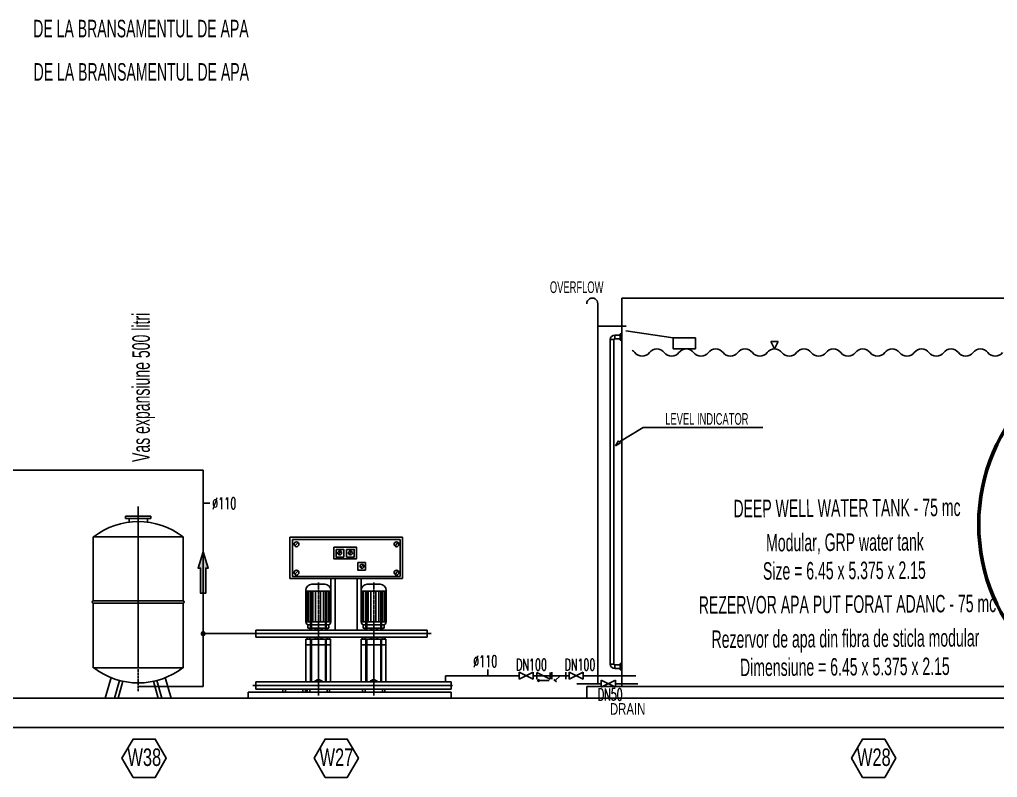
# Model space of a CAD drawing. Header units: inches. Extents: x -213476 to 33124, y -97366 to -68351.
# Drawn here: x -37534 to -30832, y -94996 to -89805 of the extents above; entities that cross this region are included whole.
import ezdxf
from ezdxf.enums import TextEntityAlignment as Align

# ---------------------------------------------------------------- set-up
doc = ezdxf.new("R2010")
doc.units = ezdxf.units.IN
doc.header["$MEASUREMENT"] = 0
doc.set_wipeout_variables(frame=1)
doc.linetypes.add('CENTER2', pattern=[28.575, 19.05, -3.175, 3.175, -3.175])
for name, color, linetype in [('duvar', 3, 'Continuous'), ('ok', 7, 'Continuous'), ('T-ISICİHAZ', 8, 'Continuous'), ('T-NOT', 7, 'Continuous'), ('t-soguk', 161, 'Continuous'), ('t-temiz çap', 7, 'Continuous'), ('T-TOPLAM-ISITMA', 6, 'Continuous'), ('t-vana', 7, 'Continuous')]:
    doc.layers.add(name, color=color, linetype=linetype)
doc.layers.add('t-çap', color=2, linetype='Continuous', true_color=0xffff00)
doc.styles.add('ARIAL', font='wturkce.shx')
doc.styles.add('not', font='WTURKCE.SHX', dxfattribs={"width": 0.6, "height": 10})
doc.styles.get("Standard").update_dxf_attribs({"font": 'arial.ttf'})
doc.styles.add('t-sihsemacap', font='txt.shx', dxfattribs={"width": 0.6, "height": 10})

# ---------------------------------------------------------------- blocks, each defined once
blk = doc.blocks.new('t-vana')
at = {"color": 7}
blk.add_wipeout([(6.02, 12.04), (0, 12.04), (6.02, 0), (0, 0), (6.02, 12.04), (0, 12.04)], dxfattribs=at).dxf.layer = 'T-ISICİHAZ'
at = {"layer": 't-vana'}
for p, q in [((6.02, 12.04), (0, 12.04)), ((0, 12.04), (6.02, 0)), ((0, 0), (6.02, 12.04)), ((6.02, 0), (0, 0))]:
    blk.add_line(p, q, dxfattribs=at)
blk = doc.blocks.new('A$C12F96355')
at = {"layer": 'ok', "ltscale": 100}
blk.add_hatch(color=256, dxfattribs=at).paths.add_polyline_path([(-16.44, 1), (-16.44, -1), (-6.42, -1), (-6.42, -2.01), (0, 0), (-6.42, 2.01), (-6.42, 1)])
blk.add_lwpolyline([(-6.42, -1), (-16.44, -1), (-16.44, 1), (-6.42, 1), (-6.42, 2.01), (0, 0), (-6.42, -2.01), (-6.42, -1), (-16.44, -1)], dxfattribs=at)

msp = doc.modelspace()

# ---------------------------------------------------------------- linework, layer by layer
at = {"layer": 'duvar', "color": 3, "lineweight": -3}
for p, q in [((-213010.7, -94453.6), (-13803.3, -94453.6)), ((-213010.7, -94653.6), (-13803.3, -94653.6))]:
    msp.add_line(p, q, dxfattribs=at)
at = {"layer": 'T-ISICİHAZ', "color": 240}
for q in [(-33406, -94373.6), (-30136.5, -91712.4)]:
    msp.add_line((-33406, -91712.4), q, dxfattribs=at)
at = {"layer": 'T-ISICİHAZ', "color": 5}
msp.add_line((-33377.5, -91905.8), (-33570.8, -91905.8), dxfattribs=at)
at = {"layer": 'T-ISICİHAZ', "color": 7}
for p, q in [((-33406, -91956.4), (-33417.9, -91956.4)), ((-33417.9, -92000.7), (-33417.9, -91956.4)), ((-33406, -92000.7), (-33406, -91956.4)), ((-33053.3, -91985), (-33379, -91938.1)), ((-33485.9, -91997.3), (-33485.9, -94219.4)), ((-33485.9, -91997.3), (-33460.1, -91997.3)), ((-33460.1, -91997.3), (-33485.9, -91997.3)), ((-33460.1, -94219.4), (-33460.1, -91997.3)), ((-33454.3, -91965.7), (-33417.9, -91965.7)), ((-33454.3, -91991.5), (-33454.3, -91965.7)), ((-33417.9, -91991.5), (-33454.3, -91991.5)), ((-33406, -92000.7), (-33417.9, -92000.7)), ((-33053.3, -91985), (-32902, -91985)), ((-33053.3, -92060.6), (-33053.3, -91985)), ((-32902, -91985), (-32902, -92060.6)), ((-32384.7, -92010.2), (-32334.3, -92010.2)), ((-32359.5, -92060.6), (-32384.7, -92010.2)), ((-32334.3, -92010.2), (-32359.5, -92060.6)), ((-32902, -92060.6), (-33053.3, -92060.6)), ((-33260.6, -92599.4), (-33422.1, -92697.2)), ((-32438.8, -92599.4), (-33260.6, -92599.4)), ((-33428.5, -92690.8), (-33450.2, -92725.3)), ((-33428.5, -92690.8), (-33450.2, -92725.3)), ((-33428.5, -92690.8), (-33450.2, -92725.3)), ((-33428.5, -92690.8), (-33450.2, -92725.3)), ((-33414.4, -92704.8), (-33428.5, -92690.8)), ((-33414.4, -92704.8), (-33428.5, -92690.8)), ((-33414.4, -92704.8), (-33428.5, -92690.8)), ((-33414.4, -92704.8), (-33428.5, -92690.8)), ((-33450.2, -92725.3), (-33414.4, -92704.8)), ((-33450.2, -92725.3), (-33414.4, -92704.8)), ((-33450.2, -92725.3), (-33414.4, -92704.8)), ((-33450.2, -92725.3), (-33414.4, -92704.8)), ((-36808.5, -93222.7), (-36808.5, -93207)), ((-36808.5, -93207), (-36634.3, -93207)), ((-36634.3, -93222.7), (-36808.5, -93222.7)), ((-36783.5, -93222.9), (-36783.5, -93247.6)), ((-36656.5, -93247.7), (-36656.5, -93223.5)), ((-36634.3, -93207), (-36634.3, -93222.7)), ((-37029, -93348.2), (-37029, -93787.6)), ((-36413.8, -93348.2), (-37029, -93348.2)), ((-36413.8, -93787.6), (-36413.8, -93348.2)), ((-35644.2, -93407.2), (-35629.9, -93391.2)), ((-34958.6, -93407.2), (-34944.2, -93391.2)), ((-35346.4, -93464.8), (-35334.9, -93451.9)), ((-35273.1, -93464.8), (-35261.6, -93451.9)), ((-35193.5, -93556.3), (-35182.1, -93543.5)), ((-35644.2, -93601.3), (-35629.9, -93585.2)), ((-35399.8, -93633), (-35399.8, -93719.9)), ((-35372, -93633), (-35372, -93986.4)), ((-35221, -93633), (-35221, -93986.4)), ((-35193.3, -93633), (-35193.3, -93715.4)), ((-34958.6, -93601.3), (-34944.2, -93585.2)), ((-35441.8, -93673.4), (-35530.3, -93673.4)), ((-35062.7, -93673.4), (-35151.3, -93673.4)), ((-35572.3, -93715.4), (-35572.3, -93719.9)), ((-35572.3, -93719.9), (-35399.8, -93719.9)), ((-35572.3, -93929.7), (-35572.3, -93719.9)), ((-35565.2, -93719.9), (-35565.2, -93929.7)), ((-35557.2, -93719.9), (-35557.2, -93929.7)), ((-35543.1, -93719.9), (-35543.1, -93929.7)), ((-35539.9, -93986.4), (-35539.9, -93719.9)), ((-35534, -93719.9), (-35534, -93986.4)), ((-35524.1, -93719.9), (-35524.1, -93929.7)), ((-35505, -93719.9), (-35505, -93900.8)), ((-35471, -93719.9), (-35471, -93900.8)), ((-35451.9, -93719.9), (-35451.9, -93929.7)), ((-35438.2, -93719.9), (-35438.2, -93986.4)), ((-35432.1, -93986.4), (-35432.1, -93719.9)), ((-35428.9, -93719.9), (-35428.9, -93929.7)), ((-35414.9, -93719.9), (-35414.9, -93929.7)), ((-35406.9, -93719.9), (-35406.9, -93929.7)), ((-35399.8, -93929.7), (-35399.8, -93715.4)), ((-35193.3, -93715.4), (-35193.3, -93719.9)), ((-35193.3, -93719.9), (-35020.7, -93719.9)), ((-35193.3, -93929.7), (-35193.3, -93719.9)), ((-35186.2, -93719.9), (-35186.2, -93929.7)), ((-35178.1, -93719.9), (-35178.1, -93929.7)), ((-35164.1, -93719.9), (-35164.1, -93929.7)), ((-35160.9, -93986.4), (-35160.9, -93719.9)), ((-35154.9, -93719.9), (-35154.9, -93986.4)), ((-35145.1, -93719.9), (-35145.1, -93929.7)), ((-35126, -93719.9), (-35126, -93900.8)), ((-35091.9, -93719.9), (-35091.9, -93900.8)), ((-35072.9, -93719.9), (-35072.9, -93929.7)), ((-35059.1, -93719.9), (-35059.1, -93986.4)), ((-35053.1, -93986.4), (-35053.1, -93719.9)), ((-35049.9, -93719.9), (-35049.9, -93929.7)), ((-35035.9, -93719.9), (-35035.9, -93929.7)), ((-35027.9, -93719.9), (-35027.9, -93929.7)), ((-35020.7, -93929.7), (-35020.7, -93715.4)), ((-37029, -93787.6), (-36413.8, -93787.6)), ((-37029, -93801.7), (-37029, -94245.1)), ((-36414, -93801.8), (-37028.9, -93801.8)), ((-36413.8, -94245.1), (-36413.8, -93802.2)), ((-35505, -93899.1), (-35505, -93929.7)), ((-35471, -93899.1), (-35471, -93929.7)), ((-35126, -93899.1), (-35126, -93929.7)), ((-35091.9, -93899.1), (-35091.9, -93929.7)), ((-35572.3, -93929.7), (-35539.9, -93929.7)), ((-35557.4, -93950), (-35557.4, -93972.9)), ((-35557.4, -93972.9), (-35539.9, -93972.9)), ((-35547.6, -93952), (-35539.9, -93952)), ((-35545.3, -93986.4), (-35545.3, -93972.9)), ((-35534, -93929.7), (-35438.1, -93929.7)), ((-35438.1, -93951.7), (-35534, -93951.7)), ((-35534, -93972.9), (-35438.1, -93972.9)), ((-35505.4, -93973), (-35505.4, -93978.4)), ((-35464.7, -93973), (-35464.7, -93979.6)), ((-35399.8, -93929.7), (-35432.1, -93929.7)), ((-35424.4, -93952), (-35432.1, -93952)), ((-35414.6, -93972.9), (-35432.1, -93972.9)), ((-35426.7, -93986.4), (-35426.7, -93972.9)), ((-35414.6, -93950), (-35414.6, -93972.9)), ((-35193.3, -93929.7), (-35160.9, -93929.7)), ((-35178.4, -93950), (-35178.4, -93972.9)), ((-35178.4, -93972.9), (-35160.9, -93972.9)), ((-35168.6, -93952), (-35160.9, -93952)), ((-35166.3, -93986.4), (-35166.3, -93972.9)), ((-35154.9, -93929.7), (-35059.1, -93929.7)), ((-35059.1, -93951.7), (-35154.9, -93951.7)), ((-35154.9, -93972.9), (-35059.1, -93972.9)), ((-35126.4, -93973), (-35126.4, -93978.4)), ((-35085.7, -93973), (-35085.7, -93979.6)), ((-35020.7, -93929.7), (-35053.1, -93929.7)), ((-35045.4, -93952), (-35053.1, -93952)), ((-35035.6, -93972.9), (-35053.1, -93972.9)), ((-35047.7, -93986.4), (-35047.7, -93972.9)), ((-35035.6, -93950), (-35035.6, -93972.9)), ((-35934.4, -94011.3), (-34713, -94011.3)), ((-35915.7, -93986.4), (-34740.4, -93986.4)), ((-35915.7, -94036.2), (-35915.7, -93986.4)), ((-34740.4, -94036.2), (-35915.7, -94036.2)), ((-35562.7, -94036.2), (-35562.7, -94049.5)), ((-35545.3, -94049.5), (-35545.3, -94036.2)), ((-35426.8, -94049.5), (-35426.8, -94036.2)), ((-35409.3, -94036.2), (-35409.3, -94049.5)), ((-35183.7, -94036.2), (-35183.7, -94049.5)), ((-35166.2, -94049.5), (-35166.2, -94036.2)), ((-35047.8, -94049.5), (-35047.8, -94036.2)), ((-35030.3, -94036.2), (-35030.3, -94049.5)), ((-34740.4, -93986.4), (-34740.4, -94036.2)), ((-35572.3, -94049.5), (-35524.5, -94049.5)), ((-35572.3, -94049.5), (-35572.3, -94340.8)), ((-35572.3, -94089), (-35539.9, -94089)), ((-35539.9, -94340.8), (-35539.9, -94049.5)), ((-35534, -94049.5), (-35534, -94340.8)), ((-35534, -94089), (-35438.1, -94089)), ((-35525.6, -94049.5), (-35431.4, -94049.5)), ((-35505.4, -94049.5), (-35505.4, -94044.2)), ((-35464.7, -94049.5), (-35464.7, -94043)), ((-35438.2, -94049.5), (-35438.2, -94340.8)), ((-35432.2, -94049.5), (-35403.4, -94049.5)), ((-35432.2, -94340.8), (-35432.2, -94049.5)), ((-35432.2, -94089), (-35403.4, -94089)), ((-35403.4, -94049.5), (-35403.4, -94340.8)), ((-35193.3, -94049.5), (-35145.5, -94049.5)), ((-35193.3, -94049.5), (-35193.3, -94340.8)), ((-35193.3, -94089), (-35160.9, -94089)), ((-35160.9, -94340.8), (-35160.9, -94049.5)), ((-35155, -94089), (-35059.1, -94089)), ((-35154.9, -94049.5), (-35154.9, -94340.8)), ((-35146.6, -94049.5), (-35052.4, -94049.5)), ((-35126.4, -94049.5), (-35126.4, -94044.2)), ((-35085.7, -94049.5), (-35085.7, -94043)), ((-35059.1, -94049.5), (-35059.1, -94340.8)), ((-35053.2, -94049.5), (-35024.4, -94049.5)), ((-35053.2, -94340.8), (-35053.2, -94049.5)), ((-35053.2, -94089), (-35024.4, -94089)), ((-35024.4, -94049.5), (-35024.4, -94340.8)), ((-33485.9, -94219.4), (-33460.1, -94219.4)), ((-33417.9, -94225.2), (-33454.3, -94225.2)), ((-33454.3, -94225.2), (-33454.3, -94251)), ((-33417.9, -94260.2), (-33417.9, -94215.9)), ((-33406, -94215.9), (-33417.9, -94215.9)), ((-33406, -94260.2), (-33406, -94215.9)), ((-37029, -94245.1), (-36413.8, -94245.1)), ((-33454.3, -94251), (-33417.9, -94251)), ((-33406, -94260.2), (-33417.9, -94260.2)), ((-36907.5, -94312.5), (-36947.5, -94453.6)), ((-36849.3, -94331.9), (-36883.8, -94453.6)), ((-36825.9, -94337.6), (-36858.8, -94453.6)), ((-36616.9, -94337.6), (-36584, -94453.6)), ((-36593.5, -94331.9), (-36559, -94453.6)), ((-36535.3, -94312.5), (-36495.3, -94453.6)), ((-35936.3, -94365.7), (-34566, -94365.7)), ((-35915.7, -94340.8), (-34576.6, -94340.8)), ((-35915.7, -94390.7), (-35915.7, -94340.8)), ((-34576.6, -94340.8), (-34576.6, -94390.7)), ((-33646, -94373.6), (-33646, -94453.6)), ((-34576.9, -94412), (-35966.8, -94412)), ((-35966.8, -94412), (-35966.8, -94453.6)), ((-34576.6, -94390.7), (-35915.7, -94390.7)), ((-35728.8, -94412), (-35728.8, -94390.7)), ((-35711.4, -94390.7), (-35711.4, -94412)), ((-35592.9, -94390.7), (-35592.9, -94412)), ((-35575.4, -94412), (-35575.4, -94390.7)), ((-35562.7, -94412), (-35562.7, -94390.7)), ((-35545.3, -94390.7), (-35545.3, -94412)), ((-35426.8, -94390.7), (-35426.8, -94412)), ((-35409.3, -94412), (-35409.3, -94390.7)), ((-35183.7, -94412), (-35183.7, -94390.7)), ((-35166.2, -94390.7), (-35166.2, -94412)), ((-35047.8, -94390.7), (-35047.8, -94412)), ((-35030.3, -94412), (-35030.3, -94390.7)), ((-34576.9, -94453.6), (-34576.9, -94412)), ((-36947.5, -94453.6), (-36858.8, -94453.6)), ((-36495.3, -94453.6), (-36584, -94453.6)), ((-34576.9, -94453.6), (-35966.8, -94453.6))]:
    msp.add_line(p, q, dxfattribs=at)
at = {"layer": 'T-ISICİHAZ', "color": 7, "linetype": 'CENTER2', "ltscale": 0.8}
msp.add_line((-36721.4, -94405.9), (-36721.4, -93141), dxfattribs=at)
at = {"layer": 'T-ISICİHAZ', "color": 7, "linetype": 'CENTER2', "ltscale": 0.6}
for p, q in [((-35486, -93660.3), (-35486, -94434.9)), ((-35107, -93660.3), (-35107, -94434.9))]:
    msp.add_line(p, q, dxfattribs=at)
at = {"layer": 'T-ISICİHAZ', "color": 7}
for points in [[(-35681.4, -93351.2), (-35681.4, -93633), (-34910.2, -93633), (-34910.2, -93351.2)], [(-35664.5, -93366.8), (-35664.5, -93619.4), (-34925.9, -93619.4), (-34925.9, -93366.8)], [(-35379.3, -93418.5), (-35379.3, -93499.8), (-35225.9, -93499.8), (-35225.9, -93418.5)], [(-35365.1, -93434.8), (-35365.1, -93486.5), (-35312.2, -93486.5), (-35312.2, -93434.8)], [(-35293, -93434.8), (-35293, -93486.5), (-35240.1, -93486.5), (-35240.1, -93434.8)], [(-35216.1, -93524), (-35216.1, -93575.6), (-35163.2, -93575.6), (-35163.2, -93524)]]:
    msp.add_lwpolyline(points, close=True, dxfattribs=at)
at = {"layer": 'T-ISICİHAZ', "color": 4}
for points in [[(-36756.6, -94996.3), (-36604.9, -94996.3), (-36529.1, -94864.9), (-36604.9, -94733.6), (-36756.6, -94733.6), (-36832.4, -94864.9)], [(-35439.7, -94996.3), (-35288.1, -94996.3), (-35212.2, -94864.9), (-35288.1, -94733.6), (-35439.7, -94733.6), (-35515.6, -94864.9)], [(-31756, -94996.3), (-31604.3, -94996.3), (-31528.5, -94864.9), (-31604.3, -94733.6), (-31756, -94733.6), (-31831.8, -94864.9)]]:
    msp.add_lwpolyline(points, close=True, dxfattribs=at)
at = {"layer": 'T-ISICİHAZ', "color": 7}
for centre, radius in [((-35636.1, -93399.1), 16.5), ((-34950.5, -93399.1), 16.5), ((-35339.9, -93458.3), 13.2), ((-35266.6, -93458.3), 13.2), ((-35187, -93549.9), 13.2), ((-35636.1, -93593.2), 16.5), ((-34950.5, -93593.2), 16.5), ((-35486, -93980.3), 4.67), ((-35486, -94042.3), 4.67), ((-35107, -93980.3), 4.67), ((-35107, -94042.3), 4.67), ((-35486, -94335.1), 4.67), ((-35107, -94335.1), 4.67)]:
    msp.add_circle(centre, radius, dxfattribs=at)
at = {"layer": 'T-ISICİHAZ', "color": 5}
msp.add_arc((-33608.6, -91750.2), 37.8, 358.27977, 181.72023, dxfattribs=at)
at = {"layer": 'T-ISICİHAZ', "color": 7}
for centre, radius, start, end in [((-33454.3, -91997.3), 31.6, 90, 180), ((-33454.3, -91997.3), 5.77, 90, 180), ((-33367.7, -92123.6), 63, 36.8699, 58.70447), ((-33266.9, -92048), 63, 216.8699, 323.1301), ((-33166.1, -92123.6), 63, 36.8699, 143.1301), ((-33065.3, -92048), 63, 216.8699, 323.1301), ((-32964.4, -92123.6), 63, 36.8699, 143.1301), ((-32863.6, -92048), 63, 216.8699, 323.1301), ((-32762.8, -92123.6), 63, 36.8699, 143.1301), ((-32662, -92048), 63, 216.8699, 323.1301), ((-32561.2, -92123.6), 63, 36.8699, 143.1301), ((-32460.3, -92048), 63, 216.8699, 323.1301), ((-32359.5, -92123.6), 63, 36.8699, 143.1301), ((-32258.7, -92048), 63, 216.8699, 323.1301), ((-32157.9, -92123.6), 63, 36.8699, 143.1301), ((-32057, -92048), 63, 216.8699, 323.1301), ((-31956.2, -92123.6), 63, 36.8699, 143.1301), ((-31855.4, -92048), 63, 216.8699, 323.1301), ((-31754.6, -92123.6), 63, 36.8699, 143.1301), ((-31653.7, -92048), 63, 216.8699, 323.1301), ((-31552.9, -92123.6), 63, 36.8699, 143.1301), ((-31452.1, -92048), 63, 216.8699, 323.1301), ((-31351.3, -92123.6), 63, 36.8699, 143.1301), ((-31250.4, -92048), 63, 216.8699, 323.1301), ((-31149.6, -92123.6), 63, 36.8699, 143.1301), ((-31048.8, -92048), 63, 216.8699, 323.1301), ((-30948, -92123.6), 63, 36.8699, 143.1301), ((-30847.2, -92048), 63, 216.8699, 323.1301), ((-36720.4, -93743.3), 499.6, 52.0694, 127.9306), ((-35530.3, -93715.4), 42, 90, 180), ((-35441.8, -93715.4), 42, 0, 90), ((-35151.3, -93715.4), 42, 90, 180), ((-35062.7, -93715.4), 42, 0, 90), ((-37029, -93794.7), 7.16, 90, 270), ((-36413.8, -93794.7), 7.16, 270, 90), ((-35547.6, -93927.2), 24.8, 185.70522, 270), ((-35486, -94011.2), 38.1, 40.43614, 139.56386), ((-35424.4, -93927.2), 24.8, 270, 354.29478), ((-35168.6, -93927.2), 24.8, 185.70522, 270), ((-35107, -94011.2), 38.1, 40.43614, 139.56386), ((-35045.4, -93927.2), 24.8, 270, 354.29478), ((-35486, -94011.4), 38.1, 220.67192, 319.32808), ((-35107, -94011.4), 38.1, 220.67192, 319.32808), ((-33454.3, -94219.4), 31.6, 180, 270), ((-33454.3, -94219.4), 5.77, 180, 270), ((-36720.4, -93849.2), 499.6, 232.0694, 307.9306), ((-35486, -94366), 38.1, 41.39477, 138.60523), ((-35107, -94366), 38.1, 41.39477, 138.60523)]:
    msp.add_arc(centre, radius, start, end, dxfattribs=at)
at = {"layer": 't-soguk'}
for p, q in [((-37636, -92891.2), (-36275.9, -92891.2)), ((-36275.9, -94372.5), (-36275.9, -92891.2)), ((-36275.9, -94011.3), (-35923.9, -94011.3)), ((-34613.8, -94340.8), (-34613.8, -94299.7)), ((-34613.8, -94299.7), (-34110.5, -94299.7)), ((-36721.4, -94372.5), (-36275.9, -94372.5))]:
    msp.add_line(p, q, dxfattribs=at)
msp.add_lwpolyline([(-36284.7, -94011.3, 17.6, 17.6, 1), (-36267.1, -94011.3, 17.6, 17.6, 1)], format="xyseb", close=True, dxfattribs=at)
at = {"layer": 't-temiz çap', "color": 7, "linetype": 'Continuous'}
for p, q in [((-36275.9, -93116.6), (-36231, -93116.6)), ((-34324.5, -94257), (-34324.5, -94299.7))]:
    msp.add_line(p, q, dxfattribs=at)
at = {"layer": 'T-TOPLAM-ISITMA', "color": 132, "lineweight": 53}
msp.add_circle((-29698.8, -93263.3), 1261.1, dxfattribs=at)
at = {"layer": 't-vana'}
for p, q in [((-33898.4, -94277.1), (-33898.4, -94322.3)), ((-33885.4, -94275.8), (-33885.4, -94323.5)), ((-33829.2, -94299.7), (-33862.9, -94333.4)), ((-33973.5, -94325.8), (-33973.5, -94338.1)), ((-33903.4, -94331.9), (-33973.5, -94331.9)), ((-33854.5, -94341.8), (-33871.3, -94324.9)), ((-29896.5, -94373.6), (-33646, -94373.6))]:
    msp.add_line(p, q, dxfattribs=at)

# ---------------------------------------------------------------- block references
at = {"layer": 'ok', "color": 0, "ltscale": 100, "xscale": 17.27999999932945, "yscale": 17.27999999932945, "zscale": 17.27999999932945, "rotation": 90.00000000000001}
msp.add_blockref('A$C12F96355', (-36275.9, -93450.8), dxfattribs=at)
at = {"layer": 't-vana', "xscale": 8, "yscale": 8, "zscale": 8, "rotation": 90.00000000000001}
msp.add_blockref('t-vana', (-33671, -94323.3), dxfattribs=at)

# ---------------------------------------------------------------- texts
at = {"layer": 'T-ISICİHAZ', "color": 7, "style": 'ARIAL', "width": 0.7}
for s, p in [('W38', (-36679.4, -94917.7)), ('W27', (-35362.6, -94917.7)), ('W28', (-31678.9, -94917.7))]:
    msp.add_text(s, height=120, dxfattribs=at).set_placement(p, align=Align.CENTER)
at = {"layer": 'T-NOT', "color": 150, "style": 'not', "width": 0.6}
for p in [(-37440.7, -89926.5, 0), (-37438.2, -90223, 0)]:
    msp.add_text('DE LA BRANSAMENTUL DE APA ', height=120, dxfattribs=at).set_placement(p)
at = {"layer": 'T-NOT', "color": 7, "style": 'not', "width": 0.6}
for s, p in [('OVERFLOW', (-33899.4, -91677.9)), ('LEVEL INDICATOR', (-33108.8, -92580.4))]:
    msp.add_text(s, height=80, dxfattribs=at).set_placement(p)
at = {"layer": 'T-NOT', "color": 150, "style": 'not', "width": 0.6}
msp.add_text('Vas expansiune 500 litri', height=120, rotation=90, dxfattribs=at).set_placement((-36641.5, -92835.6, 0))
at = {"layer": 'T-NOT', "color": 7, "style": 'not', "width": 0.6}
for s, p in [('DEEP WELL WATER TANK - 75 mc', (-31862.4, -93210.1)), ('Modular, GRP water tank', (-31876.5, -93444.8)), ('Size = 6.45 x 5.375 x 2.15', (-31880.5, -93638.8))]:
    msp.add_text(s, height=120, rotation=0.33727, dxfattribs=at).set_placement(p, align=Align.CENTER)
at = {"layer": 'T-NOT', "color": 150, "style": 'not', "width": 0.6}
for s, p in [('REZERVOR APA PUT FORAT ADANC - 75 mc', (-31859, -93869.6)), ('Rezervor de apa din fibra de sticla modular', (-31873, -94104.3)), ('Dimensiune = 6.45 x 5.375 x 2.15', (-31877, -94298.3))]:
    msp.add_text(s, height=120, rotation=0.33727, dxfattribs=at).set_placement(p, align=Align.CENTER)
at = {"layer": 't-temiz çap', "color": 7, "linetype": 'Continuous', "style": 't-sihsemacap', "width": 0.6}
for p in [(-36214, -93158.9, 0), (-34425, -94240.1, 0)]:
    msp.add_text('%%C110', height=80, dxfattribs=at).set_placement(p)
at = {"layer": 't-çap', "width": 0.7}
msp.add_text('DRAIN', height=80, dxfattribs=at).set_placement((-33487.8, -94567.1))

# ---------------------------------------------------------------- next in the draw order: linework, layer by layer
at = {"layer": 't-soguk'}
for p, q in [((-33767.4, -94299.7), (-33790.1, -94299.7)), ((-33671, -94299.7), (-33309.1, -94299.7))]:
    msp.add_line(p, q, dxfattribs=at)
at = {"layer": 't-vana'}
for p, q in [((-33885.4, -94299.7), (-33790.1, -94299.7)), ((-33790.1, -94275.8), (-33790.1, -94323.5))]:
    msp.add_line(p, q, dxfattribs=at)

# ---------------------------------------------------------------- next in the draw order: block references
at = {"layer": 't-vana', "xscale": 8, "yscale": 8, "zscale": 8, "rotation": 90.00000000000001}
msp.add_blockref('t-vana', (-34014.2, -94323.3), dxfattribs=at)

# ---------------------------------------------------------------- next in the draw order: texts
at = {"layer": 't-temiz çap', "color": 7, "linetype": 'Continuous', "style": 't-sihsemacap', "width": 0.6}
msp.add_text('DN100', height=80, dxfattribs=at).set_placement((-33798.8, -94264.1))

# ---------------------------------------------------------------- next in the draw order: linework, layer by layer
at = {"layer": 't-soguk'}
msp.add_line((-33885.4, -94299.7), (-34014.2, -94299.7), dxfattribs=at)
at = {"layer": 't-vana'}
for p, q in [((-33988.8, -94277.1), (-33898.4, -94322.3)), ((-33988.8, -94277.1), (-33988.8, -94322.3)), ((-33985.8, -94331.9), (-33973.5, -94325.8)), ((-33973.5, -94338.1), (-33985.8, -94331.9))]:
    msp.add_line(p, q, dxfattribs=at)

# ---------------------------------------------------------------- next in the draw order: block references
at = {"layer": 't-vana', "xscale": 8, "yscale": 8, "zscale": 8, "rotation": 90.00000000000001}
msp.add_blockref('t-vana', (-33450.7, -94378.1), dxfattribs=at)

# ---------------------------------------------------------------- next in the draw order: texts
at = {"layer": 't-temiz çap', "color": 7, "linetype": 'Continuous', "style": 't-sihsemacap', "width": 0.6}
msp.add_text('DN100', height=80, dxfattribs=at).set_placement((-34131.7, -94264.1))

# ---------------------------------------------------------------- next in the draw order: linework, layer by layer
at = {"layer": 'T-ISICİHAZ', "color": 5}
for p, q in [((-33570.8, -94354), (-33570.8, -91751.4)), ((-33714.8, -94354), (-33547, -94354)), ((-33450.7, -94354), (-33296, -94354))]:
    msp.add_line(p, q, dxfattribs=at)

# ---------------------------------------------------------------- next in the draw order: texts
at = {"layer": 't-temiz çap', "color": 7, "linetype": 'Continuous', "style": 't-sihsemacap', "width": 0.6}
msp.add_text('DN50', height=80, dxfattribs=at).set_placement((-33571.5, -94468.2))

doc.saveas('drawing.dxf')
